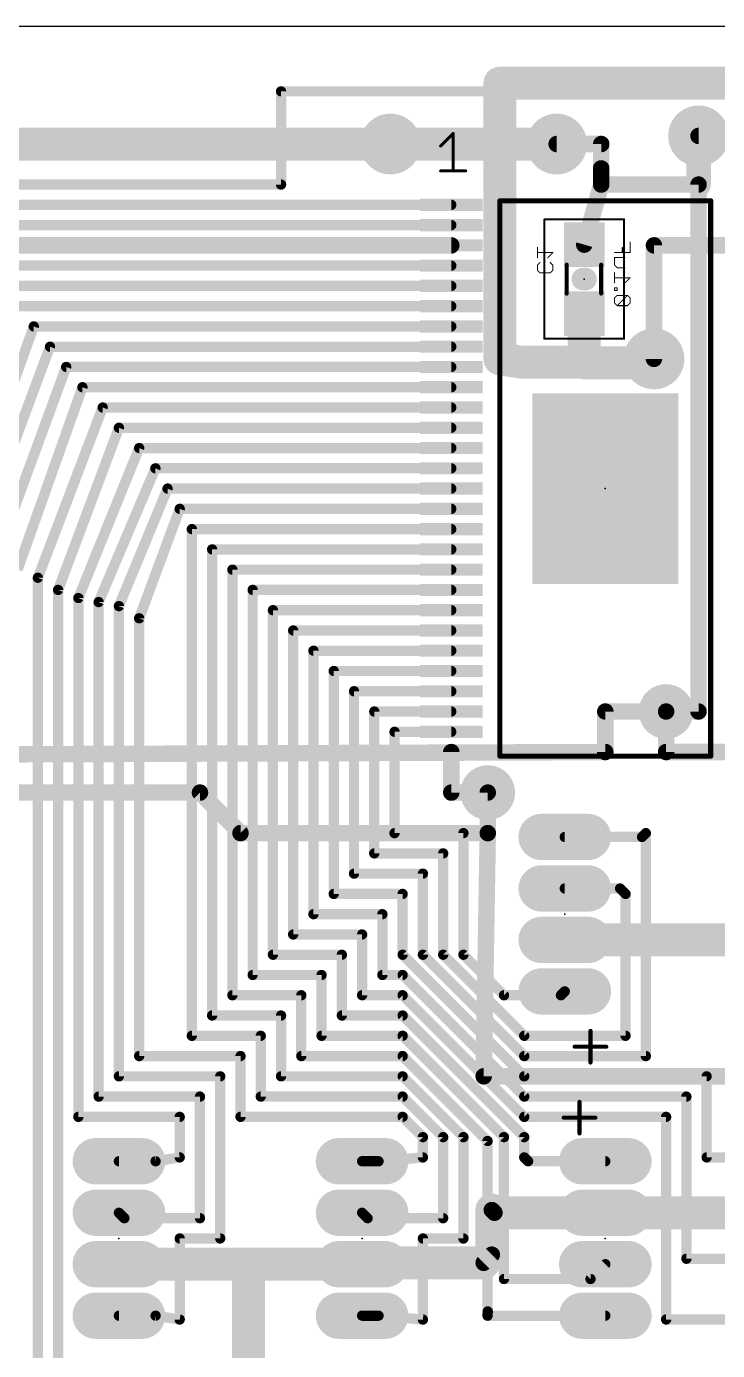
# Model space of a CAD drawing. Extents: x -47 to 149, y 1 to 249.
# Drawn here: x 79.72 to 96.77, y 216.24 to 248.9 of the extents above; entities that cross this region are included whole.
import ezdxf

# ---------------------------------------------------------------- set-up
doc = ezdxf.new("R2010")
doc.units = 0
for name, color, linetype in [('1', 22, 'CONTINUOUS'), ('16', 175, 'CONTINUOUS'), ('17', 82, 'CONTINUOUS'), ('18', 82, 'CONTINUOUS'), ('20', 7, 'CONTINUOUS'), ('21', 253, 'CONTINUOUS'), ('22', 253, 'CONTINUOUS'), ('23', 7, 'CONTINUOUS'), ('24', 7, 'CONTINUOUS'), ('26', 253, 'CONTINUOUS'), ('28', 253, 'CONTINUOUS'), ('40', 175, 'CONTINUOUS'), ('52', 253, 'CONTINUOUS')]:
    doc.layers.add(name, color=color, linetype=linetype)

# ---------------------------------------------------------------- blocks, each defined once
blk = doc.blocks.new('RECT')
blk.add_solid([(-0.5, -0.5), (0.5, -0.5), (-0.5, 0.5), (0.5, 0.5)])
blk = doc.blocks.new('LONGP100')
at = {"const_width": 1}
blk.add_lwpolyline([(-0.5, 0), (0.5, 0)], dxfattribs=at)
at = {"const_width": 0.5}
for points in [[(-0.5, 0.25, 1), (-0.5, -0.25)], [(0.5, -0.25, 1), (0.5, 0.25)]]:
    blk.add_lwpolyline(points, format="xyb", dxfattribs=at)
blk = doc.blocks.new('ROUNDV')
at = {"const_width": 0.5}
blk.add_lwpolyline([(0, -0.25, 1), (0, 0.25, 1), (0, -0.25)], format="xyb", dxfattribs=at)

msp = doc.modelspace()

# ---------------------------------------------------------------- linework, layer by layer
at = {"layer": '1'}
for points, const_width in [([(99, 247.3), (86, 247.3)], 0.254), ([(86, 247.3), (86, 245)], 0.254), ([(88.7, 246), (92.8, 246)], 0.8128), ([(96.3, 246.2), (97.8, 246.2)], 0.4064), ([(86, 245), (77.6, 245)], 0.254), ([(90.2, 244.5), (77.7, 244.5)], 0.254), ([(90.2, 244), (78, 244)], 0.254), ([(90.2, 243.5), (78.3, 243.5)], 0.4064), ([(97.75, 243.5), (95.2, 243.5)], 0.4064), ([(95.2, 243.5), (95.2, 240.7)], 0.4064), ([(78.7, 243), (90.2, 243)], 0.254), ([(90.2, 242.5), (79.1, 242.5)], 0.254), ([(90.2, 242), (79.5, 242)], 0.254), ([(79.9, 241.5), (78, 236.2)], 0.254), ([(90.2, 241.5), (79.9, 241.5)], 0.254), ([(78.4, 235.9), (80.3, 241)], 0.254), ([(80.3, 241), (90.2, 241)], 0.254), ([(78.9, 235.6), (80.7, 240.5)], 0.254), ([(80.7, 240.5), (90.2, 240.5)], 0.254), ([(81.1, 240), (79.5, 235.5)], 0.254), ([(90.2, 240), (81.1, 240)], 0.254), ([(80, 235.3), (81.6, 239.5)], 0.254), ([(81.6, 239.5), (90.2, 239.5)], 0.254), ([(82, 239), (80.5, 235)], 0.254), ([(90.2, 239), (82, 239)], 0.254), ([(82.5, 238.5), (81, 234.8)], 0.254), ([(90.2, 238.5), (82.5, 238.5)], 0.254), ([(81.5, 234.7), (82.9, 238)], 0.254), ([(82.9, 238), (90.2, 238)], 0.254), ([(83.2, 237.5), (82, 234.6)], 0.254), ([(90.2, 237.5), (83.2, 237.5)], 0.254), ([(83.5, 237), (82.5, 234.3)], 0.254), ([(90.2, 237), (83.5, 237)], 0.254), ([(83.8, 224), (83.8, 236.5)], 0.254), ([(83.8, 236.5), (90.2, 236.5)], 0.254), ([(90.2, 236), (84.3, 236)], 0.254), ([(84.3, 236), (84.3, 224.5)], 0.254), ([(90.2, 235.5), (84.8, 235.5)], 0.254), ([(84.8, 235.5), (84.8, 225)], 0.254), ([(80, 214), (80, 235.3)], 0.254), ([(80.5, 235), (80.5, 214.5)], 0.254), ([(81, 234.8), (81, 222)], 0.254), ([(85.3, 225.5), (85.3, 235)], 0.254), ([(85.3, 235), (90.2, 235)], 0.254), ([(81.5, 222.5), (81.5, 234.7)], 0.254), ([(82, 234.6), (82, 223)], 0.254), ([(90.2, 234.5), (85.8, 234.5)], 0.254), ([(85.8, 234.5), (85.8, 226)], 0.254), ([(82.5, 234.3), (82.5, 223.5)], 0.254), ([(86.3, 226.5), (86.3, 234)], 0.254), ([(86.3, 234), (90.2, 234)], 0.254), ([(90.2, 233.5), (86.8, 233.5)], 0.254), ([(86.8, 233.5), (86.8, 227)], 0.254), ([(87.3, 227.5), (87.3, 233)], 0.254), ([(87.3, 233), (90.2, 233)], 0.254), ([(90.2, 232.5), (87.8, 232.5)], 0.254), ([(87.8, 232.5), (87.8, 228)], 0.254), ([(90.2, 232), (88.3, 232)], 0.254), ([(88.3, 232), (88.3, 228.5)], 0.254), ([(95.5, 231), (95.5, 232)], 0.4064), ([(88.8, 229), (88.8, 231.5)], 0.254), ([(88.8, 231.5), (90.2, 231.5)], 0.254), ([(90.2, 230), (90.2, 231)], 0.4064), ([(97.75, 231), (95.5, 231)], 0.4064), ([(91.1, 230), (90.2, 230)], 0.4064), ([(90.5, 229), (88.8, 229)], 0.254), ([(90.5, 226), (90.5, 229)], 0.254), ([(94.905, 228.905), (93, 228.905)], 0.254), ([(95, 229), (94.905, 228.905)], 0.254), ([(95, 223.5), (95, 229)], 0.254), ([(88.3, 228.5), (90, 228.5)], 0.254), ([(90, 228.5), (90, 226)], 0.254), ([(87.8, 228), (89.5, 228)], 0.254), ([(89.5, 228), (89.5, 226)], 0.254), ([(94.365, 227.635), (93, 227.635)], 0.254), ([(94.5, 227.5), (94.365, 227.635)], 0.254), ([(89, 227.5), (87.3, 227.5)], 0.254), ([(89, 226), (89, 227.5)], 0.254), ([(94.5, 224), (94.5, 227.5)], 0.254), ([(88.5, 227), (86.8, 227)], 0.254), ([(88.5, 225.5), (88.5, 227)], 0.254), ([(88, 226.5), (86.3, 226.5)], 0.254), ([(88, 225), (88, 226.5)], 0.254), ([(85.8, 226), (87.5, 226)], 0.254), ([(87.5, 226), (87.5, 224.5)], 0.254), ([(92, 223), (89, 226)], 0.254), ([(89.5, 226), (92, 223.5)], 0.254), ([(90, 226), (92, 224)], 0.254), ([(91.5, 225), (90.5, 226)], 0.254), ([(87, 225.5), (85.3, 225.5)], 0.254), ([(87, 224), (87, 225.5)], 0.254), ([(89, 225.5), (88.5, 225.5)], 0.254), ([(92, 222.5), (89, 225.5)], 0.254), ([(84.8, 225), (86.5, 225)], 0.254), ([(86.5, 225), (86.5, 223.5)], 0.254), ([(89, 225), (88, 225)], 0.254), ([(92, 222), (89, 225)], 0.254), ([(92.905, 225), (91.5, 225)], 0.254), ([(93, 225.095), (92.905, 225)], 0.254), ([(84.3, 224.5), (86, 224.5)], 0.254), ([(86, 224.5), (86, 223)], 0.254), ([(87.5, 224.5), (89, 224.5)], 0.254), ([(89, 224.5), (92, 221.5)], 0.254), ([(85.5, 224), (83.8, 224)], 0.254), ([(85.5, 222.5), (85.5, 224)], 0.254), ([(89, 224), (87, 224)], 0.254), ([(91.5, 221.5), (89, 224)], 0.254), ([(92, 224), (94.5, 224)], 0.254), ([(82.5, 223.5), (85, 223.5)], 0.254), ([(85, 223.5), (85, 222)], 0.254), ([(86.5, 223.5), (89, 223.5)], 0.254), ([(89, 223.5), (91.095, 221.405)], 0.254), ([(92, 223.5), (95, 223.5)], 0.254), ([(82, 223), (84.5, 223)], 0.254), ([(84.5, 223), (84.5, 219)], 0.254), ([(86, 223), (89, 223)], 0.254), ([(89, 223), (90.5, 221.5)], 0.254), ([(96.5, 223), (92, 223)], 0.254), ([(96.5, 221), (96.5, 223)], 0.254), ([(84, 222.5), (81.5, 222.5)], 0.254), ([(84, 219.5), (84, 222.5)], 0.254), ([(89, 222.5), (85.5, 222.5)], 0.254), ([(89, 222.5), (90, 221.5)], 0.254), ([(96, 222.5), (92, 222.5)], 0.254), ([(96, 218.5), (96, 222.5)], 0.254), ([(81, 222), (83.5, 222)], 0.254), ([(83.5, 222), (83.5, 221)], 0.254), ([(85, 222), (89, 222)], 0.254), ([(89, 222), (89.5, 221.5)], 0.254), ([(95.5, 222), (92, 222)], 0.254), ([(95.5, 217), (95.5, 222)], 0.254), ([(89.5, 221.5), (89.5, 221)], 0.254), ([(90, 221.5), (90, 219.5)], 0.254), ([(90.5, 221.5), (90.5, 219)], 0.254), ([(91.095, 221.405), (91.095, 217.095)], 0.254), ([(91.5, 218), (91.5, 221.5)], 0.254), ([(92, 221.5), (92, 221)], 0.254), ([(82.905, 220.905), (82, 220.905)], 0.254), ([(83.5, 221), (82.905, 220.905)], 0.254), ([(88.405, 220.905), (88, 220.905)], 0.254), ([(89.5, 221), (88.405, 220.905)], 0.254), ([(92, 221), (92.095, 220.905)], 0.254), ([(92.095, 220.905), (94, 220.905)], 0.254), ([(99.905, 221), (96.5, 221)], 0.254), ([(82, 219.635), (82.135, 219.5)], 0.254), ([(82.135, 219.5), (84, 219.5)], 0.254), ([(88, 219.635), (88.135, 219.5)], 0.254), ([(88.135, 219.5), (90, 219.5)], 0.254), ([(84.5, 219), (83.5, 219)], 0.254), ([(83.5, 219), (83.5, 217)], 0.254), ([(90.5, 219), (89.5, 219)], 0.254), ([(89.5, 219), (89.5, 217)], 0.254), ([(99.865, 218.5), (96, 218.5)], 0.254), ([(94, 218.365), (93.635, 218)], 0.254), ([(93.635, 218), (91.5, 218)], 0.254), ([(82.905, 217.095), (82, 217.095)], 0.254), ([(83.5, 217), (82.905, 217.095)], 0.254), ([(88.405, 217.095), (88, 217.095)], 0.254), ([(89.5, 217), (88.405, 217.095)], 0.254), ([(91.1, 217.2), (91.095, 217.095)], 0.254), ([(91.095, 217.095), (94, 217.095)], 0.254), ([(99.905, 217), (95.5, 217)], 0.254)]:
    msp.add_lwpolyline(points, dxfattribs=dict(at, const_width=const_width))
for points, const_width in [([(86, 247.3635, 1), (86, 247.2365)], 0.127), ([(86.0635, 247.3, 1), (85.9365, 247.3)], 0.127), ([(88.7, 246.2032, 1), (88.7, 245.7968)], 0.4064), ([(92.8, 245.7968, 1), (92.8, 246.2032)], 0.4064), ([(96.3, 246.3016, 1), (96.3, 246.0984)], 0.2032), ([(85.9365, 245, 1), (86.0635, 245)], 0.127), ([(86, 244.9365, 1), (86, 245.0635)], 0.127), ([(90.2, 244.4365, 1), (90.2, 244.5635)], 0.127), ([(90.2, 243.9365, 1), (90.2, 244.0635)], 0.127), ([(90.2, 243.3984, 1), (90.2, 243.6016)], 0.2032), ([(95.2, 243.6016, 1), (95.2, 243.3984)], 0.2032), ([(95.3016, 243.5, 1), (95.0984, 243.5)], 0.2032), ([(90.2, 242.9365, 1), (90.2, 243.0635)], 0.127), ([(90.2, 242.4365, 1), (90.2, 242.5635)], 0.127), ([(90.2, 241.9365, 1), (90.2, 242.0635)], 0.127), ([(79.9, 241.5635, 1), (79.9, 241.4365)], 0.127), ([(79.9598, 241.4786, 1), (79.8402, 241.5214)], 0.127), ([(90.2, 241.4365, 1), (90.2, 241.5635)], 0.127), ([(80.3, 241.0635, 1), (80.3, 240.9365)], 0.127), ([(80.3595, 240.9778, 1), (80.2405, 241.0222)], 0.127), ([(90.2, 240.9365, 1), (90.2, 241.0635)], 0.127), ([(95.0984, 240.7, 1), (95.3016, 240.7)], 0.2032), ([(80.7, 240.5635, 1), (80.7, 240.4365)], 0.127), ([(80.7596, 240.4781, 1), (80.6404, 240.5219)], 0.127), ([(90.2, 240.4365, 1), (90.2, 240.5635)], 0.127), ([(81.1, 240.0635, 1), (81.1, 239.9365)], 0.127), ([(81.1598, 239.9787, 1), (81.0402, 240.0213)], 0.127), ([(90.2, 239.9365, 1), (90.2, 240.0635)], 0.127), ([(81.6, 239.5635, 1), (81.6, 239.4365)], 0.127), ([(81.6593, 239.4774, 1), (81.5407, 239.5226)], 0.127), ([(90.2, 239.4365, 1), (90.2, 239.5635)], 0.127), ([(82, 239.0635, 1), (82, 238.9365)], 0.127), ([(82.0595, 238.9777, 1), (81.9405, 239.0223)], 0.127), ([(90.2, 238.9365, 1), (90.2, 239.0635)], 0.127), ([(82.5, 238.5635, 1), (82.5, 238.4365)], 0.127), ([(82.5588, 238.4761, 1), (82.4412, 238.5239)], 0.127), ([(90.2, 238.4365, 1), (90.2, 238.5635)], 0.127), ([(82.9, 238.0635, 1), (82.9, 237.9365)], 0.127), ([(82.9585, 237.9752, 1), (82.8415, 238.0248)], 0.127), ([(90.2, 237.9365, 1), (90.2, 238.0635)], 0.127), ([(83.2, 237.5635, 1), (83.2, 237.4365)], 0.127), ([(83.2587, 237.4757, 1), (83.1413, 237.5243)], 0.127), ([(90.2, 237.4365, 1), (90.2, 237.5635)], 0.127), ([(83.5, 237.0635, 1), (83.5, 236.9365)], 0.127), ([(83.5595, 236.9779, 1), (83.4405, 237.0221)], 0.127), ([(90.2, 236.9365, 1), (90.2, 237.0635)], 0.127), ([(83.8635, 236.5, 1), (83.7365, 236.5)], 0.127), ([(83.8, 236.5635, 1), (83.8, 236.4365)], 0.127), ([(90.2, 236.4365, 1), (90.2, 236.5635)], 0.127), ([(84.3, 236.0635, 1), (84.3, 235.9365)], 0.127), ([(84.3635, 236, 1), (84.2365, 236)], 0.127), ([(90.2, 235.9365, 1), (90.2, 236.0635)], 0.127), ([(84.8, 235.5635, 1), (84.8, 235.4365)], 0.127), ([(84.8635, 235.5, 1), (84.7365, 235.5)], 0.127), ([(90.2, 235.4365, 1), (90.2, 235.5635)], 0.127), ([(80.0635, 235.3, 1), (79.9365, 235.3)], 0.127), ([(79.9407, 235.3226, 1), (80.0593, 235.2774)], 0.127), ([(80.5635, 235, 1), (80.4365, 235)], 0.127), ([(80.4405, 235.0223, 1), (80.5595, 234.9777)], 0.127), ([(81.0635, 234.8, 1), (80.9365, 234.8)], 0.127), ([(80.9412, 234.8239, 1), (81.0588, 234.7761)], 0.127), ([(85.3635, 235, 1), (85.2365, 235)], 0.127), ([(85.3, 235.0635, 1), (85.3, 234.9365)], 0.127), ([(90.2, 234.9365, 1), (90.2, 235.0635)], 0.127), ([(81.5635, 234.7, 1), (81.4365, 234.7)], 0.127), ([(81.4415, 234.7248, 1), (81.5585, 234.6752)], 0.127), ([(82.0635, 234.6, 1), (81.9365, 234.6)], 0.127), ([(81.9413, 234.6243, 1), (82.0587, 234.5757)], 0.127), ([(85.8, 234.5635, 1), (85.8, 234.4365)], 0.127), ([(85.8635, 234.5, 1), (85.7365, 234.5)], 0.127), ([(90.2, 234.4365, 1), (90.2, 234.5635)], 0.127), ([(82.5635, 234.3, 1), (82.4365, 234.3)], 0.127), ([(82.4405, 234.3221, 1), (82.5595, 234.2779)], 0.127), ([(86.3635, 234, 1), (86.2365, 234)], 0.127), ([(86.3, 234.0635, 1), (86.3, 233.9365)], 0.127), ([(90.2, 233.9365, 1), (90.2, 234.0635)], 0.127), ([(86.8, 233.5635, 1), (86.8, 233.4365)], 0.127), ([(86.8635, 233.5, 1), (86.7365, 233.5)], 0.127), ([(90.2, 233.4365, 1), (90.2, 233.5635)], 0.127), ([(87.3635, 233, 1), (87.2365, 233)], 0.127), ([(87.3, 233.0635, 1), (87.3, 232.9365)], 0.127), ([(90.2, 232.9365, 1), (90.2, 233.0635)], 0.127), ([(87.8, 232.5635, 1), (87.8, 232.4365)], 0.127), ([(87.8635, 232.5, 1), (87.7365, 232.5)], 0.127), ([(90.2, 232.4365, 1), (90.2, 232.5635)], 0.127), ([(88.3, 232.0635, 1), (88.3, 231.9365)], 0.127), ([(88.3635, 232, 1), (88.2365, 232)], 0.127), ([(90.2, 231.9365, 1), (90.2, 232.0635)], 0.127), ([(95.6016, 232, 1), (95.3984, 232)], 0.2032), ([(88.8635, 231.5, 1), (88.7365, 231.5)], 0.127), ([(88.8, 231.5635, 1), (88.8, 231.4365)], 0.127), ([(90.2, 231.4365, 1), (90.2, 231.5635)], 0.127), ([(90.3016, 231, 1), (90.0984, 231)], 0.2032), ([(95.5, 231.1016, 1), (95.5, 230.8984)], 0.2032), ([(95.3984, 231, 1), (95.6016, 231)], 0.2032), ([(90.2, 230.1016, 1), (90.2, 229.8984)], 0.2032), ([(90.0984, 230, 1), (90.3016, 230)], 0.2032), ([(91.1, 229.8984, 1), (91.1, 230.1016)], 0.2032), ([(88.8, 229.0635, 1), (88.8, 228.9365)], 0.127), ([(88.7365, 229, 1), (88.8635, 229)], 0.127), ([(90.5635, 229, 1), (90.4365, 229)], 0.127), ([(90.5, 228.9365, 1), (90.5, 229.0635)], 0.127), ([(93, 228.9685, 1), (93, 228.8415)], 0.127), ([(94.8601, 228.9499, 1), (94.9499, 228.8601)], 0.127), ([(94.905, 228.8415, 1), (94.905, 228.9685)], 0.127), ([(95.0635, 229, 1), (94.9365, 229)], 0.127), ([(95.0449, 228.9551, 1), (94.9551, 229.0449)], 0.127), ([(88.3, 228.5635, 1), (88.3, 228.4365)], 0.127), ([(88.2365, 228.5, 1), (88.3635, 228.5)], 0.127), ([(90.0635, 228.5, 1), (89.9365, 228.5)], 0.127), ([(90, 228.4365, 1), (90, 228.5635)], 0.127), ([(87.8, 228.0635, 1), (87.8, 227.9365)], 0.127), ([(87.7365, 228, 1), (87.8635, 228)], 0.127), ([(89.5635, 228, 1), (89.4365, 228)], 0.127), ([(89.5, 227.9365, 1), (89.5, 228.0635)], 0.127), ([(93, 227.6985, 1), (93, 227.5715)], 0.127), ([(94.4099, 227.6799, 1), (94.3201, 227.5901)], 0.127), ([(94.365, 227.5715, 1), (94.365, 227.6985)], 0.127), ([(87.3, 227.5635, 1), (87.3, 227.4365)], 0.127), ([(87.2365, 227.5, 1), (87.3635, 227.5)], 0.127), ([(89.0635, 227.5, 1), (88.9365, 227.5)], 0.127), ([(89, 227.4365, 1), (89, 227.5635)], 0.127), ([(94.5635, 227.5, 1), (94.4365, 227.5)], 0.127), ([(94.4551, 227.4551, 1), (94.5449, 227.5449)], 0.127), ([(86.8, 227.0635, 1), (86.8, 226.9365)], 0.127), ([(86.7365, 227, 1), (86.8635, 227)], 0.127), ([(88.5635, 227, 1), (88.4365, 227)], 0.127), ([(88.5, 226.9365, 1), (88.5, 227.0635)], 0.127), ([(86.3, 226.5635, 1), (86.3, 226.4365)], 0.127), ([(86.2365, 226.5, 1), (86.3635, 226.5)], 0.127), ([(88.0635, 226.5, 1), (87.9365, 226.5)], 0.127), ([(88, 226.4365, 1), (88, 226.5635)], 0.127), ([(85.8, 226.0635, 1), (85.8, 225.9365)], 0.127), ([(85.7365, 226, 1), (85.8635, 226)], 0.127), ([(87.5635, 226, 1), (87.4365, 226)], 0.127), ([(87.5, 225.9365, 1), (87.5, 226.0635)], 0.127), ([(89.0449, 226.0449, 1), (88.9551, 225.9551)], 0.127), ([(88.9365, 226, 1), (89.0635, 226)], 0.127), ([(89.5449, 226.0449, 1), (89.4551, 225.9551)], 0.127), ([(89.4365, 226, 1), (89.5635, 226)], 0.127), ([(90.0449, 226.0449, 1), (89.9551, 225.9551)], 0.127), ([(89.9365, 226, 1), (90.0635, 226)], 0.127), ([(90.5449, 226.0449, 1), (90.4551, 225.9551)], 0.127), ([(90.4365, 226, 1), (90.5635, 226)], 0.127), ([(85.3, 225.5635, 1), (85.3, 225.4365)], 0.127), ([(85.2365, 225.5, 1), (85.3635, 225.5)], 0.127), ([(87.0635, 225.5, 1), (86.9365, 225.5)], 0.127), ([(87, 225.4365, 1), (87, 225.5635)], 0.127), ([(88.5, 225.5635, 1), (88.5, 225.4365)], 0.127), ([(88.4365, 225.5, 1), (88.5635, 225.5)], 0.127), ([(89.0449, 225.5449, 1), (88.9551, 225.4551)], 0.127), ([(89, 225.4365, 1), (89, 225.5635)], 0.127), ([(84.8, 225.0635, 1), (84.8, 224.9365)], 0.127), ([(84.7365, 225, 1), (84.8635, 225)], 0.127), ([(86.5635, 225, 1), (86.4365, 225)], 0.127), ([(86.5, 224.9365, 1), (86.5, 225.0635)], 0.127), ([(88, 225.0635, 1), (88, 224.9365)], 0.127), ([(87.9365, 225, 1), (88.0635, 225)], 0.127), ([(89.0449, 225.0449, 1), (88.9551, 224.9551)], 0.127), ([(89, 224.9365, 1), (89, 225.0635)], 0.127), ([(91.5, 225.0635, 1), (91.5, 224.9365)], 0.127), ([(91.4551, 224.9551, 1), (91.5449, 225.0449)], 0.127), ([(92.8601, 225.0449, 1), (92.9499, 224.9551)], 0.127), ([(92.905, 224.9365, 1), (92.905, 225.0635)], 0.127), ([(93.0449, 225.0501, 1), (92.9551, 225.1399)], 0.127), ([(84.3, 224.5635, 1), (84.3, 224.4365)], 0.127), ([(84.2365, 224.5, 1), (84.3635, 224.5)], 0.127), ([(86.0635, 224.5, 1), (85.9365, 224.5)], 0.127), ([(86, 224.4365, 1), (86, 224.5635)], 0.127), ([(87.5, 224.5635, 1), (87.5, 224.4365)], 0.127), ([(87.4365, 224.5, 1), (87.5635, 224.5)], 0.127), ([(89.0449, 224.5449, 1), (88.9551, 224.4551)], 0.127), ([(89, 224.4365, 1), (89, 224.5635)], 0.127), ([(83.8, 224.0635, 1), (83.8, 223.9365)], 0.127), ([(85.5635, 224, 1), (85.4365, 224)], 0.127), ([(85.5, 223.9365, 1), (85.5, 224.0635)], 0.127), ([(87, 224.0635, 1), (87, 223.9365)], 0.127), ([(89.0449, 224.0449, 1), (88.9551, 223.9551)], 0.127), ([(89, 223.9365, 1), (89, 224.0635)], 0.127), ([(92, 224.0635, 1), (92, 223.9365)], 0.127), ([(91.9551, 223.9551, 1), (92.0449, 224.0449)], 0.127), ([(94.5, 223.9365, 1), (94.5, 224.0635)], 0.127), ([(83.7365, 224, 1), (83.8635, 224)], 0.127), ([(86.9365, 224, 1), (87.0635, 224)], 0.127), ([(94.4365, 224, 1), (94.5635, 224)], 0.127), ([(82.5, 223.5635, 1), (82.5, 223.4365)], 0.127), ([(82.4365, 223.5, 1), (82.5635, 223.5)], 0.127), ([(85.0635, 223.5, 1), (84.9365, 223.5)], 0.127), ([(85, 223.4365, 1), (85, 223.5635)], 0.127), ([(86.5, 223.5635, 1), (86.5, 223.4365)], 0.127), ([(86.4365, 223.5, 1), (86.5635, 223.5)], 0.127), ([(89.0449, 223.5449, 1), (88.9551, 223.4551)], 0.127), ([(89, 223.4365, 1), (89, 223.5635)], 0.127), ([(92, 223.5635, 1), (92, 223.4365)], 0.127), ([(91.9551, 223.4551, 1), (92.0449, 223.5449)], 0.127), ([(94.9365, 223.5, 1), (95.0635, 223.5)], 0.127), ([(95, 223.4365, 1), (95, 223.5635)], 0.127), ([(82, 223.0635, 1), (82, 222.9365)], 0.127), ([(84.5635, 223, 1), (84.4365, 223)], 0.127), ([(84.5, 222.9365, 1), (84.5, 223.0635)], 0.127), ([(86, 223.0635, 1), (86, 222.9365)], 0.127), ([(89.0449, 223.0449, 1), (88.9551, 222.9551)], 0.127), ([(89, 222.9365, 1), (89, 223.0635)], 0.127), ([(92, 223.0635, 1), (92, 222.9365)], 0.127), ([(91.9551, 222.9551, 1), (92.0449, 223.0449)], 0.127), ([(96.5635, 223, 1), (96.4365, 223)], 0.127), ([(96.5, 222.9365, 1), (96.5, 223.0635)], 0.127), ([(81.9365, 223, 1), (82.0635, 223)], 0.127), ([(85.9365, 223, 1), (86.0635, 223)], 0.127), ([(81.5, 222.5635, 1), (81.5, 222.4365)], 0.127), ([(81.4365, 222.5, 1), (81.5635, 222.5)], 0.127), ([(84.0635, 222.5, 1), (83.9365, 222.5)], 0.127), ([(84, 222.4365, 1), (84, 222.5635)], 0.127), ([(85.5, 222.5635, 1), (85.5, 222.4365)], 0.127), ([(85.4365, 222.5, 1), (85.5635, 222.5)], 0.127), ([(89.0449, 222.5449, 1), (88.9551, 222.4551)], 0.127), ([(89, 222.4365, 1), (89, 222.5635)], 0.127), ([(92, 222.5635, 1), (92, 222.4365)], 0.127), ([(91.9551, 222.4551, 1), (92.0449, 222.5449)], 0.127), ([(96.0635, 222.5, 1), (95.9365, 222.5)], 0.127), ([(96, 222.4365, 1), (96, 222.5635)], 0.127), ([(81, 222.0635, 1), (81, 221.9365)], 0.127), ([(83.5635, 222, 1), (83.4365, 222)], 0.127), ([(83.5, 221.9365, 1), (83.5, 222.0635)], 0.127), ([(85, 222.0635, 1), (85, 221.9365)], 0.127), ([(89.0449, 222.0449, 1), (88.9551, 221.9551)], 0.127), ([(89, 221.9365, 1), (89, 222.0635)], 0.127), ([(92, 222.0635, 1), (92, 221.9365)], 0.127), ([(95.5635, 222, 1), (95.4365, 222)], 0.127), ([(95.5, 221.9365, 1), (95.5, 222.0635)], 0.127), ([(80.9365, 222, 1), (81.0635, 222)], 0.127), ([(84.9365, 222, 1), (85.0635, 222)], 0.127), ([(91.9551, 221.9551, 1), (92.0449, 222.0449)], 0.127), ([(89.5635, 221.5, 1), (89.4365, 221.5)], 0.127), ([(89.4551, 221.4551, 1), (89.5449, 221.5449)], 0.127), ([(90.0635, 221.5, 1), (89.9365, 221.5)], 0.127), ([(89.9551, 221.4551, 1), (90.0449, 221.5449)], 0.127), ([(90.5635, 221.5, 1), (90.4365, 221.5)], 0.127), ([(90.4551, 221.4551, 1), (90.5449, 221.5449)], 0.127), ([(91.1585, 221.405, 1), (91.0315, 221.405)], 0.127), ([(91.0501, 221.3601, 1), (91.1399, 221.4499)], 0.127), ([(91.5635, 221.5, 1), (91.4365, 221.5)], 0.127), ([(91.4551, 221.4551, 1), (91.5449, 221.5449)], 0.127), ([(92.0635, 221.5, 1), (91.9365, 221.5)], 0.127), ([(91.9551, 221.4551, 1), (92.0449, 221.5449)], 0.127), ([(82, 220.9685, 1), (82, 220.8415)], 0.127), ([(82.895, 220.9677, 1), (82.915, 220.8423)], 0.127), ([(82.905, 220.8415, 1), (82.905, 220.9685)], 0.127), ([(83.4365, 221, 1), (83.5635, 221)], 0.127), ([(83.51, 220.9373, 1), (83.49, 221.0627)], 0.127), ([(88, 220.9685, 1), (88, 220.8415)], 0.127), ([(88.3995, 220.9683, 1), (88.4105, 220.8417)], 0.127), ([(88.405, 220.8415, 1), (88.405, 220.9685)], 0.127), ([(89.4365, 221, 1), (89.5635, 221)], 0.127), ([(89.5055, 220.9367, 1), (89.4945, 221.0633)], 0.127), ([(92.0449, 221.0449, 1), (91.9551, 220.9551)], 0.127), ([(91.9365, 221, 1), (92.0635, 221)], 0.127), ([(92.095, 220.9685, 1), (92.095, 220.8415)], 0.127), ([(92.0501, 220.8601, 1), (92.1399, 220.9499)], 0.127), ([(94, 220.8415, 1), (94, 220.9685)], 0.127), ([(96.5, 221.0635, 1), (96.5, 220.9365)], 0.127), ([(96.4365, 221, 1), (96.5635, 221)], 0.127), ([(82.0449, 219.6799, 1), (81.9551, 219.5901)], 0.127), ([(82.135, 219.5635, 1), (82.135, 219.4365)], 0.127), ([(82.0901, 219.4551, 1), (82.1799, 219.5449)], 0.127), ([(83.9365, 219.5, 1), (84.0635, 219.5)], 0.127), ([(84, 219.4365, 1), (84, 219.5635)], 0.127), ([(88.0449, 219.6799, 1), (87.9551, 219.5901)], 0.127), ([(88.135, 219.5635, 1), (88.135, 219.4365)], 0.127), ([(88.0901, 219.4551, 1), (88.1799, 219.5449)], 0.127), ([(89.9365, 219.5, 1), (90.0635, 219.5)], 0.127), ([(90, 219.4365, 1), (90, 219.5635)], 0.127), ([(83.5, 219.0635, 1), (83.5, 218.9365)], 0.127), ([(83.5635, 219, 1), (83.4365, 219)], 0.127), ([(84.4365, 219, 1), (84.5635, 219)], 0.127), ([(84.5, 218.9365, 1), (84.5, 219.0635)], 0.127), ([(89.5, 219.0635, 1), (89.5, 218.9365)], 0.127), ([(89.5635, 219, 1), (89.4365, 219)], 0.127), ([(90.4365, 219, 1), (90.5635, 219)], 0.127), ([(90.5, 218.9365, 1), (90.5, 219.0635)], 0.127), ([(96, 218.5635, 1), (96, 218.4365)], 0.127), ([(95.9365, 218.5, 1), (96.0635, 218.5)], 0.127), ([(94.0449, 218.3201, 1), (93.9551, 218.4099)], 0.127), ([(91.5, 218.0635, 1), (91.5, 217.9365)], 0.127), ([(91.4365, 218, 1), (91.5635, 218)], 0.127), ([(93.5901, 218.0449, 1), (93.6799, 217.9551)], 0.127), ([(93.635, 217.9365, 1), (93.635, 218.0635)], 0.127), ([(82, 217.1585, 1), (82, 217.0315)], 0.127), ([(82.915, 217.1577, 1), (82.895, 217.0323)], 0.127), ([(82.905, 217.0315, 1), (82.905, 217.1585)], 0.127), ([(88, 217.1585, 1), (88, 217.0315)], 0.127), ([(88.4105, 217.1583, 1), (88.3995, 217.0317)], 0.127), ([(88.405, 217.0315, 1), (88.405, 217.1585)], 0.127), ([(91.095, 217.1585, 1), (91.095, 217.0315)], 0.127), ([(91.1634, 217.197, 1), (91.0366, 217.203)], 0.127), ([(94, 217.0315, 1), (94, 217.1585)], 0.127), ([(83.4365, 217, 1), (83.5635, 217)], 0.127), ([(83.49, 216.9373, 1), (83.51, 217.0627)], 0.127), ([(89.4365, 217, 1), (89.5635, 217)], 0.127), ([(89.4945, 216.9367, 1), (89.5055, 217.0633)], 0.127), ([(91.0316, 217.098, 1), (91.1584, 217.092)], 0.127), ([(91.0315, 217.095, 1), (91.1585, 217.095)], 0.127), ([(95.5, 217.0635, 1), (95.5, 216.9365)], 0.127), ([(95.4365, 217, 1), (95.5635, 217)], 0.127)]:
    msp.add_lwpolyline(points, format="xyb", dxfattribs=dict(at, const_width=const_width))
at = {"layer": '16'}
for points, const_width in [([(99.7, 247.5), (91.4, 247.5)], 0.8128), ([(91.4, 247.5), (91.4, 240.7)], 0.8128), ([(78.6, 246), (88.7, 246)], 0.8128), ([(96.3, 245), (96.3, 246.2)], 0.6096), ([(92.8, 246), (93.9, 246)], 0.4064), ([(93.9, 246), (93.898, 245.398)], 0.4064), ([(93.898, 245.398), (93.898, 245)], 0.4064), ([(93.48, 243.518), (93.898, 245)], 0.4064), ([(93.898, 245), (96.3, 245)], 0.4064), ([(96.3, 232), (96.3, 245)], 0.4064), ([(93.48, 240.62), (93.48, 241.818)], 0.8128), ([(91.4, 240.7), (91.92, 240.62)], 0.8128), ([(91.92, 240.62), (93.48, 240.62)], 0.8128), ([(95.1, 240.6), (93.5, 240.6)], 0.8128), ([(93.5, 240.6), (93.48, 240.62)], 0.6096), ([(95.2, 240.7), (95.1, 240.6)], 0.6096), ([(94, 231), (94, 232)], 0.4064), ([(94, 232), (95.5, 232)], 0.4064), ([(95.5, 232), (96.3, 232)], 0.4064), ([(67.8, 230.9), (94, 231)], 0.4064), ([(70.5, 230), (84, 230)], 0.4064), ([(84, 230), (85, 229)], 0.4064), ([(91.1, 229), (91.1, 230)], 0.4064), ([(85, 229), (91.1, 229)], 0.4064), ([(91, 223), (91.1, 229)], 0.4064), ([(93, 226.365), (99, 226.365)], 0.8128), ([(100.5, 223), (91, 223)], 0.4064), ([(91.2, 218.6), (91.2, 219.7)], 0.8128), ([(91.265, 219.635), (94, 219.635)], 0.8128), ([(91.2, 219.7), (91.265, 219.635)], 0.4064), ([(94, 219.635), (100, 219.635)], 0.8128), ([(82, 218.365), (85.2, 218.365)], 0.8128), ([(85.2, 218.365), (88, 218.365)], 0.8128), ([(85.2, 215.4), (85.2, 218.365)], 0.8128), ([(88.035, 218.4), (91, 218.4)], 0.8128), ([(88, 218.365), (88.035, 218.4)], 0.6096), ([(91, 218.4), (91.2, 218.6)], 0.4064)]:
    msp.add_lwpolyline(points, dxfattribs=dict(at, const_width=const_width))
for points, const_width in [([(91.4, 247.7032, 1), (91.4, 247.2968)], 0.4064), ([(91.6032, 247.5, 1), (91.1968, 247.5)], 0.4064), ([(88.7, 245.7968, 1), (88.7, 246.2032)], 0.4064), ([(96.4524, 246.2, 1), (96.1476, 246.2)], 0.3048), ([(92.8, 246.1016, 1), (92.8, 245.8984)], 0.2032), ([(94.0016, 245.9997, 1), (93.7984, 246.0003)], 0.2032), ([(93.9, 245.8984, 1), (93.9, 246.1016)], 0.2032), ([(93.9996, 245.398, 1), (93.7964, 245.398)], 0.2032), ([(93.7964, 245.3983, 1), (93.9996, 245.3977)], 0.2032), ([(93.898, 245.1016, 1), (93.898, 244.8984)], 0.2032), ([(93.7964, 245, 1), (93.9996, 245)], 0.2032), ([(93.9958, 244.9724, 1), (93.8002, 245.0276)], 0.2032), ([(96.1476, 245, 1), (96.4524, 245)], 0.3048), ([(96.4016, 245, 1), (96.1984, 245)], 0.2032), ([(96.3, 244.8984, 1), (96.3, 245.1016)], 0.2032), ([(93.3822, 243.5456, 1), (93.5778, 243.4904)], 0.2032), ([(93.6832, 241.818, 1), (93.2768, 241.818)], 0.4064), ([(91.4309, 240.9008, 1), (91.3691, 240.4992)], 0.4064), ([(91.1968, 240.7, 1), (91.6032, 240.7)], 0.4064), ([(91.92, 240.8232, 1), (91.92, 240.4168)], 0.4064), ([(91.8891, 240.4192, 1), (91.9509, 240.8208)], 0.4064), ([(93.2768, 240.62, 1), (93.6832, 240.62)], 0.4064), ([(93.5, 240.8032, 1), (93.5, 240.3968)], 0.4064), ([(93.5878, 240.7278, 1), (93.3722, 240.5122)], 0.3048), ([(93.3922, 240.4922, 1), (93.6078, 240.7078)], 0.3048), ([(93.48, 240.4168, 1), (93.48, 240.8232)], 0.4064), ([(94.9922, 240.7078, 1), (95.2078, 240.4922)], 0.3048), ([(95.1, 240.3968, 1), (95.1, 240.8032)], 0.4064), ([(95.3078, 240.5922, 1), (95.0922, 240.8078)], 0.3048), ([(94.1016, 232, 1), (93.8984, 232)], 0.2032), ([(94, 232.1016, 1), (94, 231.8984)], 0.2032), ([(95.5, 232.1016, 1), (95.5, 231.8984)], 0.2032), ([(95.5, 231.8984, 1), (95.5, 232.1016)], 0.2032), ([(96.1984, 232, 1), (96.4016, 232)], 0.2032), ([(96.3, 231.8984, 1), (96.3, 232.1016)], 0.2032), ([(93.8984, 231, 1), (94.1016, 231)], 0.2032), ([(94.0004, 230.8984, 1), (93.9996, 231.1016)], 0.2032), ([(84.0718, 230.0718, 1), (83.9282, 229.9282)], 0.2032), ([(84, 229.8984, 1), (84, 230.1016)], 0.2032), ([(91.2016, 230, 1), (90.9984, 230)], 0.2032), ([(85, 229.1016, 1), (85, 228.8984)], 0.2032), ([(84.9282, 228.9282, 1), (85.0718, 229.0718)], 0.2032), ([(91.2016, 228.9983, 1), (90.9984, 229.0017)], 0.2032), ([(90.9984, 229, 1), (91.2016, 229)], 0.2032), ([(91.1, 228.8984, 1), (91.1, 229.1016)], 0.2032), ([(93, 226.5682, 1), (93, 226.1618)], 0.4064), ([(91, 223.1016, 1), (91, 222.8984)], 0.2032), ([(90.8984, 223.0017, 1), (91.1016, 222.9983)], 0.2032), ([(91.4032, 219.7, 1), (90.9968, 219.7)], 0.4064), ([(91.265, 219.8382, 1), (91.265, 219.4318)], 0.4064), ([(91.2718, 219.7718, 1), (91.1282, 219.6282)], 0.2032), ([(94, 219.8382, 1), (94, 219.4318)], 0.4064), ([(94, 219.4318, 1), (94, 219.8382)], 0.4064), ([(91.1932, 219.5632, 1), (91.3368, 219.7068)], 0.2032), ([(82, 218.5682, 1), (82, 218.1618)], 0.4064), ([(85.2, 218.5682, 1), (85.2, 218.1618)], 0.4064), ([(85.4032, 218.365, 1), (84.9968, 218.365)], 0.4064), ([(85.2, 218.1618, 1), (85.2, 218.5682)], 0.4064), ([(88.035, 218.6032, 1), (88.035, 218.1968)], 0.4064), ([(87.8922, 218.4728, 1), (88.1078, 218.2572)], 0.3048), ([(88.1428, 218.2922, 1), (87.9272, 218.5078)], 0.3048), ([(88, 218.1618, 1), (88, 218.5682)], 0.4064), ([(90.9968, 218.6, 1), (91.4032, 218.6)], 0.4064), ([(91, 218.1968, 1), (91, 218.6032)], 0.4064), ([(90.9282, 218.4718, 1), (91.0718, 218.3282)], 0.2032), ([(91.2718, 218.5282, 1), (91.1282, 218.6718)], 0.2032)]:
    msp.add_lwpolyline(points, format="xyb", dxfattribs=dict(at, const_width=const_width))
at = {"layer": '20'}
msp.add_line((149.2, 248.9), (79.4, 248.9), dxfattribs=at)
at = {"layer": '21'}
for points, const_width in [([(89.9381, 245.9545), (90.2463, 246.2627)], 0.0762), ([(90.2463, 246.2627), (90.2463, 245.3381)], 0.0762), ([(89.9381, 245.3381), (90.5545, 245.3381)], 0.0762), ([(96.6, 244.6), (91.4, 244.6)], 0.127), ([(91.4, 244.6), (91.4, 230.9)], 0.127), ([(96.6, 230.9), (96.6, 244.6)], 0.127), ([(91.4, 230.9), (96.6, 230.9)], 0.127), ([(93.6345, 223.3414), (93.6345, 224.121)], 0.1016), ([(93.2447, 223.7312), (94.0243, 223.7312)], 0.1016), ([(93.3645, 221.5908), (93.3645, 222.3704)], 0.1016), ([(92.9747, 221.9806), (93.7543, 221.9806)], 0.1016)]:
    msp.add_lwpolyline(points, dxfattribs=dict(at, const_width=const_width))
for points, const_width in [([(90.2653, 246.2627, 1), (90.2272, 246.2627)], 0.0381), ([(90.2598, 246.2492, 1), (90.2328, 246.2762)], 0.0381), ([(89.9246, 245.968, 1), (89.9516, 245.941)], 0.0381), ([(89.9381, 245.3572, 1), (89.9381, 245.3191)], 0.0381), ([(90.2272, 245.3381, 1), (90.2653, 245.3381)], 0.0381), ([(90.5545, 245.3191, 1), (90.5545, 245.3572)], 0.0381), ([(91.4, 244.6318, 1), (91.4, 244.5683)], 0.0635), ([(91.4318, 244.6, 1), (91.3683, 244.6)], 0.0635), ([(96.6318, 244.6, 1), (96.5683, 244.6)], 0.0635), ([(96.6, 244.5683, 1), (96.6, 244.6318)], 0.0635), ([(91.4, 230.9317, 1), (91.4, 230.8683)], 0.0635), ([(96.6, 230.8683, 1), (96.6, 230.9317)], 0.0635), ([(91.3683, 230.9, 1), (91.4318, 230.9)], 0.0635), ([(96.5683, 230.9, 1), (96.6318, 230.9)], 0.0635), ([(93.6599, 224.121, 1), (93.6091, 224.121)], 0.0508), ([(93.2447, 223.7566, 1), (93.2447, 223.7058)], 0.0508), ([(94.0243, 223.7058, 1), (94.0243, 223.7566)], 0.0508), ([(93.6091, 223.3414, 1), (93.6599, 223.3414)], 0.0508), ([(93.3899, 222.3704, 1), (93.3391, 222.3704)], 0.0508), ([(92.9747, 222.006, 1), (92.9747, 221.9552)], 0.0508), ([(93.7543, 221.9552, 1), (93.7543, 222.006)], 0.0508), ([(93.3391, 221.5908, 1), (93.3899, 221.5908)], 0.0508)]:
    msp.add_lwpolyline(points, format="xyb", dxfattribs=dict(at, const_width=const_width))
at = {"layer": '22', "const_width": 0.5588}
msp.add_lwpolyline([(93.4495, 242.668), (93.5105, 242.668)], dxfattribs=at)
at = {"layer": '22', "const_width": 0.2794}
for points in [[(93.4495, 242.8077, 1), (93.4495, 242.5283)], [(93.5105, 242.5283, 1), (93.5105, 242.8077)]]:
    msp.add_lwpolyline(points, format="xyb", dxfattribs=at)
at = {"layer": '23'}
for p in [(94, 237.5), (93, 227), (82, 219), (88, 219), (94, 219)]:
    msp.add_point(p, dxfattribs=at)
at = {"layer": '24'}
msp.add_point((93.48, 242.668), dxfattribs=at)
at = {"layer": '26', "const_width": 0.0254}
for points in [[(92.3243, 243.1955), (92.3243, 243.4497)], [(92.7056, 243.3226), (92.3243, 243.3226)], [(92.3243, 243.0119), (92.3879, 243.0755)], [(92.3243, 242.8848), (92.3243, 243.0119)], [(92.5785, 243.1955), (92.7056, 243.3226)], [(92.6421, 243.0755), (92.7056, 243.0119)], [(92.7056, 243.0119), (92.7056, 242.8848)], [(92.3879, 242.8213), (92.3243, 242.8848)], [(92.6421, 242.8213), (92.3879, 242.8213)], [(92.7056, 242.8848), (92.6421, 242.8213)]]:
    msp.add_lwpolyline(points, dxfattribs=at)
at = {"layer": '26', "const_width": 0.0127}
for points in [[(92.3307, 243.4497, 1), (92.318, 243.4497)], [(92.3243, 243.3289, 1), (92.3243, 243.3162)], [(92.3198, 243.0164, 1), (92.3288, 243.0075)], [(92.318, 243.1955, 1), (92.3307, 243.1955)], [(92.3307, 243.0119, 1), (92.318, 243.0119)], [(92.3923, 243.071, 1), (92.3834, 243.08)], [(92.574, 243.2, 1), (92.583, 243.191)], [(92.6466, 243.08, 1), (92.6376, 243.071)], [(92.712, 243.0119, 1), (92.6993, 243.0119)], [(92.7101, 243.3181, 1), (92.7011, 243.3271)], [(92.7011, 243.0075, 1), (92.7101, 243.0164)], [(92.7056, 243.3162, 1), (92.7056, 243.3289)], [(92.3288, 242.8893, 1), (92.3198, 242.8803)], [(92.318, 242.8848, 1), (92.3307, 242.8848)], [(92.3879, 242.8276, 1), (92.3879, 242.8149)], [(92.3834, 242.8168, 1), (92.3923, 242.8258)], [(92.6376, 242.8258, 1), (92.6466, 242.8168)], [(92.6421, 242.8149, 1), (92.6421, 242.8276)], [(92.6993, 242.8848, 1), (92.712, 242.8848)], [(92.7101, 242.8803, 1), (92.7011, 242.8893)]]:
    msp.add_lwpolyline(points, format="xyb", dxfattribs=at)
at = {"layer": '28', "const_width": 0.0254}
for points in [[(94.42, 243.3225), (94.42, 243.4496)], [(94.6106, 243.3225), (94.6106, 243.5767)], [(94.2293, 243.3225), (94.6106, 243.3225)], [(94.2293, 243.0118), (94.2293, 243.2025)], [(94.2293, 243.2025), (94.4835, 243.2025)], [(94.2929, 242.9483), (94.2293, 243.0118)], [(94.2293, 242.5741), (94.2293, 242.8283)], [(94.6106, 242.7012), (94.2293, 242.7012)], [(94.4835, 242.9483), (94.2929, 242.9483)], [(94.4835, 242.5741), (94.6106, 242.7012)], [(94.2929, 242.4505), (94.2293, 242.4505)], [(94.2293, 242.4505), (94.2293, 242.387)], [(94.2293, 242.387), (94.2929, 242.387)], [(94.2929, 242.387), (94.2929, 242.4505)], [(94.2929, 242.267), (94.2293, 242.2034)], [(94.2293, 242.2034), (94.2293, 242.0763)], [(94.2293, 242.0763), (94.2929, 242.0128)], [(94.5471, 242.267), (94.2929, 242.267)], [(94.2929, 242.0128), (94.5471, 242.267)], [(94.6106, 242.2034), (94.5471, 242.267)], [(94.5471, 242.0128), (94.6106, 242.0763)], [(94.6106, 242.0763), (94.6106, 242.2034)], [(94.2929, 242.0128), (94.5471, 242.0128)]]:
    msp.add_lwpolyline(points, dxfattribs=at)
at = {"layer": '28', "const_width": 0.0127}
for points in [[(94.4263, 243.4496, 1), (94.4136, 243.4496)], [(94.617, 243.5767, 1), (94.6043, 243.5767)], [(94.2293, 243.3288, 1), (94.2293, 243.3161)], [(94.2293, 243.2088, 1), (94.2293, 243.1961)], [(94.2338, 243.0163, 1), (94.2248, 243.0073)], [(94.2357, 243.2025, 1), (94.223, 243.2025)], [(94.4136, 243.3225, 1), (94.4263, 243.3225)], [(94.4835, 243.1961, 1), (94.4835, 243.2088)], [(94.6043, 243.3225, 1), (94.617, 243.3225)], [(94.6106, 243.3161, 1), (94.6106, 243.3288)], [(94.2293, 242.7075, 1), (94.2293, 242.6948)], [(94.223, 243.0118, 1), (94.2357, 243.0118)], [(94.2357, 242.8283, 1), (94.223, 242.8283)], [(94.2929, 242.9546, 1), (94.2929, 242.9419)], [(94.2884, 242.9438, 1), (94.2973, 242.9528)], [(94.4835, 242.9419, 1), (94.4835, 242.9546)], [(94.6151, 242.6967, 1), (94.6061, 242.7057)], [(94.6106, 242.6948, 1), (94.6106, 242.7075)], [(94.2293, 242.4569, 1), (94.2293, 242.4442)], [(94.2293, 242.3933, 1), (94.2293, 242.3806)], [(94.223, 242.5741, 1), (94.2357, 242.5741)], [(94.2357, 242.4505, 1), (94.223, 242.4505)], [(94.223, 242.387, 1), (94.2357, 242.387)], [(94.2992, 242.4505, 1), (94.2865, 242.4505)], [(94.2865, 242.387, 1), (94.2992, 242.387)], [(94.2929, 242.4442, 1), (94.2929, 242.4569)], [(94.2929, 242.3806, 1), (94.2929, 242.3933)], [(94.479, 242.5786, 1), (94.488, 242.5696)], [(94.2248, 242.2079, 1), (94.2338, 242.1989)], [(94.2338, 242.0808, 1), (94.2248, 242.0718)], [(94.2357, 242.2034, 1), (94.223, 242.2034)], [(94.223, 242.0763, 1), (94.2357, 242.0763)], [(94.2929, 242.2733, 1), (94.2929, 242.2606)], [(94.2973, 242.2625, 1), (94.2884, 242.2715)], [(94.5516, 242.2715, 1), (94.5426, 242.2625)], [(94.5516, 242.2625, 1), (94.5426, 242.2715)], [(94.5471, 242.2606, 1), (94.5471, 242.2733)], [(94.617, 242.2034, 1), (94.6043, 242.2034)], [(94.6043, 242.0763, 1), (94.617, 242.0763)], [(94.6061, 242.1989, 1), (94.6151, 242.2079)], [(94.6151, 242.0718, 1), (94.6061, 242.0808)], [(94.2929, 242.0191, 1), (94.2929, 242.0064)], [(94.2884, 242.0173, 1), (94.2973, 242.0083)], [(94.2884, 242.0083, 1), (94.2973, 242.0173)], [(94.5426, 242.0173, 1), (94.5516, 242.0083)], [(94.5471, 242.0064, 1), (94.5471, 242.0191)]]:
    msp.add_lwpolyline(points, format="xyb", dxfattribs=at)
at = {"layer": '40', "const_width": 0.0508}
for points in [[(92.497, 244.141), (92.497, 241.195)], [(94.463, 244.141), (92.497, 244.141)], [(94.463, 241.195), (94.463, 244.141)], [(92.497, 241.195), (94.463, 241.195)]]:
    msp.add_lwpolyline(points, dxfattribs=at)
at = {"layer": '40', "const_width": 0.0254}
for points in [[(92.5097, 244.141, 1), (92.4843, 244.141)], [(92.497, 244.1537, 1), (92.497, 244.1283)], [(94.4757, 244.141, 1), (94.4503, 244.141)], [(94.463, 244.1283, 1), (94.463, 244.1537)], [(92.497, 241.2077, 1), (92.497, 241.1823)], [(92.4843, 241.195, 1), (92.5097, 241.195)], [(94.4503, 241.195, 1), (94.4757, 241.195)], [(94.463, 241.1823, 1), (94.463, 241.2077)]]:
    msp.add_lwpolyline(points, format="xyb", dxfattribs=at)
at = {"layer": '52', "const_width": 0.1016}
for points in [[(93.048, 243.024), (93.048, 242.312)], [(93.899, 243.024), (93.899, 242.312)]]:
    msp.add_lwpolyline(points, dxfattribs=at)
at = {"layer": '52', "const_width": 0.0508}
for points in [[(93.0734, 243.024, 1), (93.0226, 243.024)], [(93.9244, 243.024, 1), (93.8736, 243.024)], [(93.0226, 242.312, 1), (93.0734, 242.312)], [(93.8736, 242.312, 1), (93.9244, 242.312)]]:
    msp.add_lwpolyline(points, format="xyb", dxfattribs=at)

# ---------------------------------------------------------------- block references
at = {"layer": '1', "xscale": 0.3, "yscale": 1.55, "rotation": 270}
for p in [(90.2, 244.5), (90.2, 244), (90.2, 243.5), (90.2, 243), (90.2, 242.5), (90.2, 242), (90.2, 241.5), (90.2, 241), (90.2, 240.5), (90.2, 240), (90.2, 239.5), (90.2, 239), (90.2, 238.5), (90.2, 238), (90.2, 237.5), (90.2, 237), (90.2, 236.5), (90.2, 236), (90.2, 235.5), (90.2, 235), (90.2, 234.5), (90.2, 234), (90.2, 233.5), (90.2, 233), (90.2, 232.5), (90.2, 232), (90.2, 231.5), (90.2, 231)]:
    msp.add_blockref('RECT', p, dxfattribs=at)
at = {"layer": '1', "xscale": 3.6, "yscale": 4.7}
msp.add_blockref('RECT', (94, 237.5), dxfattribs=at)
at = {"layer": '16', "xscale": 1.1, "rotation": 270}
for p in [(93.48, 243.518), (93.48, 241.818)]:
    msp.add_blockref('RECT', p, dxfattribs=at)
at = {"layer": '17', "xscale": 1.143, "yscale": 1.143}
for p in [(93, 228.905), (93, 228.905), (93, 227.635), (93, 227.635), (93, 226.365), (93, 226.365), (93, 225.095), (93, 225.095), (82, 220.905), (82, 220.905), (88, 220.905), (88, 220.905), (82, 219.635), (82, 219.635), (88, 219.635), (88, 219.635), (82, 218.365), (82, 218.365), (88, 218.365), (88, 218.365), (82, 217.095), (82, 217.095), (88, 217.095), (88, 217.095)]:
    msp.add_blockref('LONGP100', p, dxfattribs=at)
at = {"layer": '17', "xscale": 1.143, "yscale": 1.143, "rotation": 180}
for p in [(94, 220.905), (94, 220.905), (94, 219.635), (94, 219.635), (94, 218.365), (94, 218.365), (94, 217.095), (94, 217.095)]:
    msp.add_blockref('LONGP100', p, dxfattribs=at)
at = {"layer": '18'}
for p, xscale, yscale in [((96.3, 246.2), 1.5, 1.5), ((96.3, 246.2), 1.5, 1.5), ((88.7, 246), 1.5, 1.5), ((88.7, 246), 1.5, 1.5), ((92.8, 246), 1.5, 1.5), ((92.8, 246), 1.5, 1.5), ((95.2, 240.7), 1.5, 1.5), ((95.2, 240.7), 1.5, 1.5), ((95.5, 232), 1.35, 1.35), ((95.5, 232), 1.35, 1.35), ((91.1, 230), 1.35, 1.35), ((91.1, 230), 1.35, 1.35)]:
    msp.add_blockref('ROUNDV', p, dxfattribs=dict(at, xscale=xscale, yscale=yscale))
at = {"layer": '52', "xscale": 0.5001, "yscale": 0.95, "rotation": 270}
for p in [(93.4749, 243.2562), (93.4749, 242.0877)]:
    msp.add_blockref('RECT', p, dxfattribs=at)

doc.saveas('drawing.dxf')
